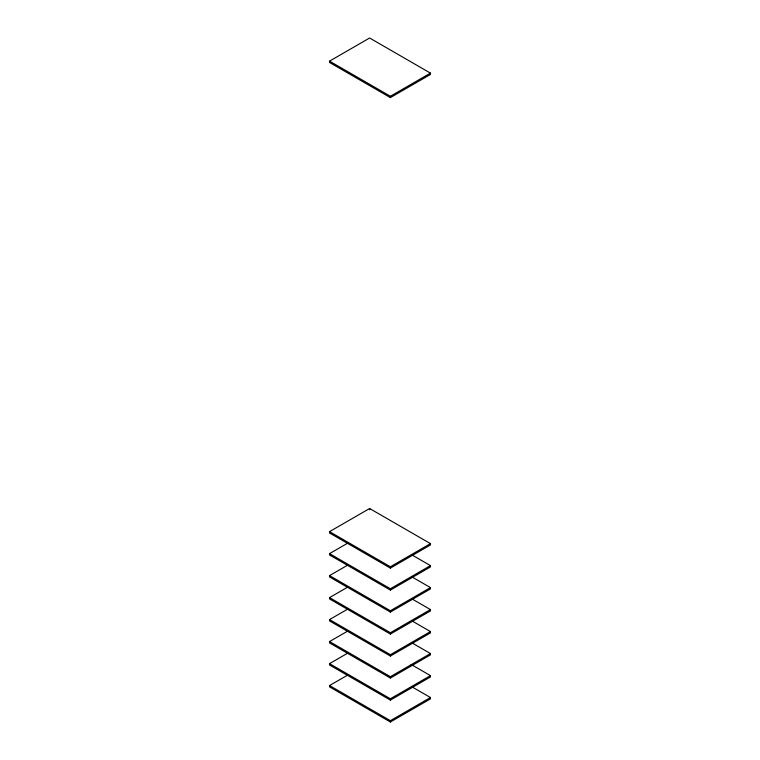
<?xml version="1.0" encoding="UTF-8"?>
<svg xmlns="http://www.w3.org/2000/svg" width="760" height="760" viewBox="0 0 760 760"><rect width="100%" height="100%" fill="white"/><g stroke="black" fill="none" stroke-linecap="round" stroke-linejoin="round"><path stroke-width="1.14" d="M329.536 61.142L369.616 38L430.464 73.131L430.464 74.451L390.383 97.594L329.536 62.462L329.536 61.142L390.383 96.273L430.464 73.131M329.536 531.649L369.616 508.506L430.464 543.628L430.464 544.958L390.383 568.1L329.536 532.969L329.536 531.649L390.383 566.77L430.464 543.628M412.214 555.075L430.464 565.62L430.464 566.941L390.383 590.083L329.536 554.952L329.536 553.631L348.033 542.953M412.214 577.068L430.464 587.603L430.464 588.924L390.383 612.066L329.536 576.944L329.536 575.614L348.033 564.936M412.214 599.051L430.464 609.586L430.464 610.917L390.383 634.058L329.536 598.928L329.536 597.607L348.033 586.919M412.214 621.034L430.464 631.579L430.464 632.899L390.383 656.042L329.536 620.91L329.536 619.59L348.033 608.912M329.536 553.631L390.383 588.762L430.464 565.62M412.214 643.026L430.464 653.562L430.464 654.882L390.383 678.024L329.536 642.903L329.536 641.573L348.033 630.895M329.536 575.614L390.383 610.745L430.464 587.603M411.198 664.506L430.464 675.63L430.464 676.951L390.383 700.093L329.536 664.971L329.536 663.651L348.033 652.963M329.536 597.607L390.383 632.728L430.464 609.586M412.214 686.992L430.464 697.538L430.464 698.858L390.383 722L329.536 686.869L329.536 685.548L348.033 674.87M329.536 619.59L390.383 654.721L430.464 631.579M329.536 641.573L390.383 676.704L430.464 653.562M329.536 663.651L390.383 698.772L430.464 675.63M329.536 685.548L390.383 720.679L430.464 697.538M390.383 96.273L390.383 97.594M390.383 566.77L390.383 568.1M390.383 588.762L390.383 590.083M390.383 610.745L390.383 612.066M390.383 632.728L390.383 634.058M390.383 654.721L390.383 656.042M390.383 676.704L390.383 678.024M390.383 698.772L390.383 700.093M390.383 720.679L390.383 722M369.616 508.506L369.616 509.827"/></g></svg>
